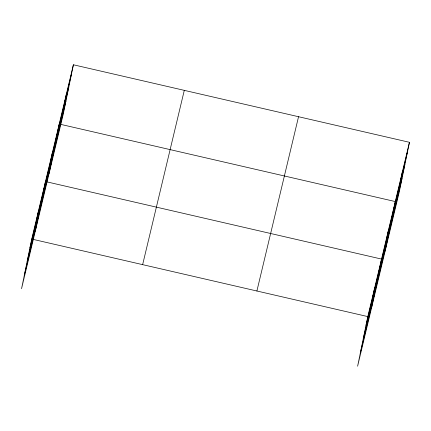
<?xml version="1.0" encoding="UTF-8"?>
<svg xmlns="http://www.w3.org/2000/svg" width="431" height="431" viewBox="0 0 431 431"><rect width="100%" height="100%" fill="white"/><g stroke="black" fill="none" stroke-linecap="round" stroke-linejoin="round"><path stroke-width="0.65" d="M73.389 64.774L31.738 239.06L21.55 288.695L63.201 114.409L73.389 64.774L409.45 142.305L399.262 191.94L357.611 366.226L367.799 316.591L409.45 142.305M36.807 219.083L38.612 210.301M35.294 231.183L45.481 181.548L381.543 259.079L371.355 308.715M50.551 161.571L52.356 152.79M49.037 173.666L59.23 124.031L395.286 201.563L385.098 251.198M64.505 103.181L66.309 94.4M372.869 296.62L374.674 287.838M386.612 239.103L388.417 230.321M400.566 180.713L402.371 171.931M29.938 247.841L71.584 73.556M27.169 261.326L68.82 87.035M24.319 275.215L65.97 100.924M142.639 264.645L184.29 90.359M256.898 291.006L298.548 116.72M366 325.373L407.645 151.087M363.231 338.858L404.881 164.567M360.381 352.747L402.031 178.456M31.738 239.06L367.799 316.591"/></g></svg>
